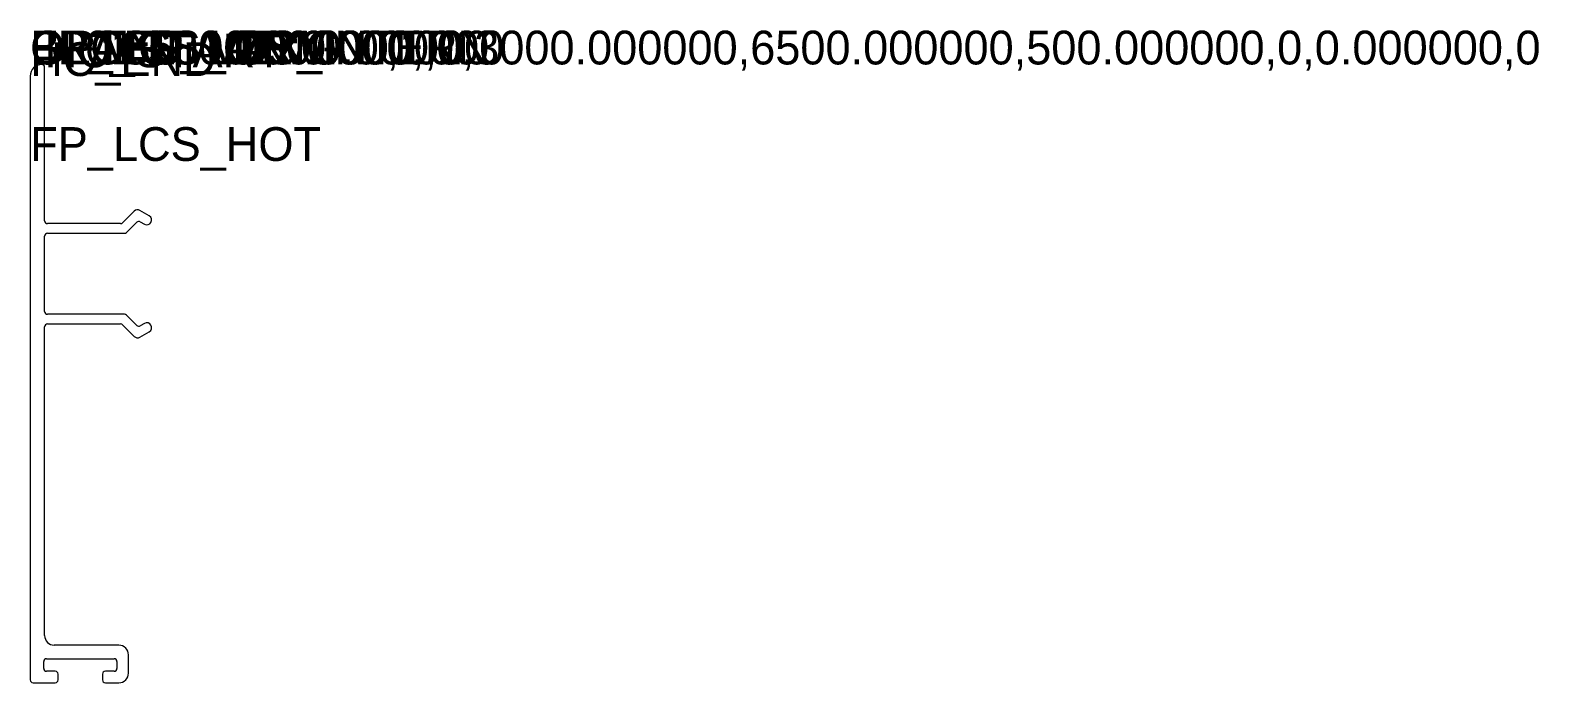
# Model space of a CAD drawing. Header units: metres. Extents: x -517539 to 62, y -146463 to 4.
# Drawn here: x -517539.1 to -517382.6, y -146463.4 to -146395.8 of the extents above.
import ezdxf

# ---------------------------------------------------------------- set-up
doc = ezdxf.new("R2010")
doc.units = ezdxf.units.M

msp = doc.modelspace()

# ---------------------------------------------------------------- linework, layer by layer
for p, q in [((-517537.56951, -146415.543705), (-517537.56951, -146399.643705)), ((-517539.06951, -146400.543705), (-517539.06951, -146463.143705)), ((-517528.284459, -146414.558654), (-517529.481642, -146415.755837)), ((-517526.71951, -146415.034257), (-517527.680905, -146414.479195)), ((-517537.56951, -146424.943705), (-517537.56951, -146417.143705)), ((-517529.693774, -146415.843705), (-517537.26951, -146415.843705)), ((-517537.26951, -146416.843705), (-517529.27956, -146416.843705)), ((-517529.067428, -146416.755837), (-517528.011418, -146415.699827)), ((-517527.649286, -146415.652151), (-517527.21951, -146415.900282)), ((-517537.56951, -146458.543705), (-517537.56951, -146426.543705)), ((-517529.27956, -146425.243705), (-517537.26951, -146425.243705)), ((-517537.26951, -146426.243705), (-517529.693774, -146426.243705)), ((-517529.481642, -146426.331573), (-517528.284459, -146427.528756)), ((-517528.011418, -146426.387584), (-517529.067428, -146425.331573)), ((-517527.21951, -146426.187128), (-517527.649286, -146426.435259)), ((-517527.680905, -146427.608216), (-517526.71951, -146427.053154)), ((-517537.36951, -146460.943705), (-517530.36951, -146460.943705)), ((-517529.87121, -146459.543705), (-517536.56951, -146459.543705)), ((-517528.87121, -146462.443705), (-517528.87121, -146460.543705)), ((-517537.66951, -146461.943705), (-517537.66951, -146461.243705)), ((-517536.46951, -146462.243705), (-517537.36951, -146462.243705)), ((-517536.16951, -146463.143705), (-517536.16951, -146462.543705)), ((-517531.56951, -146462.543705), (-517531.56951, -146463.143705)), ((-517530.36951, -146462.243705), (-517531.26951, -146462.243705)), ((-517530.06951, -146461.243705), (-517530.06951, -146461.943705)), ((-517538.76951, -146463.443705), (-517536.46951, -146463.443705)), ((-517531.26951, -146463.443705), (-517529.87121, -146463.443705))]:
    msp.add_line(p, q)
for centre, radius, start, end in [((-517537.86951, -146400.543705), 1.2, 90, 180), ((-517537.86951, -146399.643705), 0.3, 0, 90), ((-517537.26951, -146415.543705), 0.3, 180, 270), ((-517527.930905, -146414.912207), 0.5, 60, 135), ((-517527.799286, -146415.911959), 0.3, 60, 135), ((-517526.96951, -146415.467269), 0.5, 240, 60), ((-517537.26951, -146417.143705), 0.3, 90, 180), ((-517529.693774, -146415.543705), 0.3, 270, 315), ((-517529.27956, -146416.543705), 0.3, 270, 315), ((-517537.26951, -146424.943705), 0.3, 180, 270), ((-517537.26951, -146426.543705), 0.3, 90, 180), ((-517529.693774, -146426.543705), 0.3, 45, 90), ((-517529.27956, -146425.543705), 0.3, 45, 90), ((-517527.799286, -146426.175452), 0.3, 225, 300), ((-517526.96951, -146426.620141), 0.5, 300, 120), ((-517527.930905, -146427.175203), 0.5, 225, 300), ((-517536.56951, -146458.543705), 1, 180, 270), ((-517537.36951, -146461.243705), 0.3, 90, 180), ((-517530.36951, -146461.243705), 0.3, 0, 90), ((-517529.87121, -146460.543705), 1, 0, 90), ((-517537.36951, -146461.943705), 0.3, 180, 270), ((-517536.46951, -146462.543705), 0.3, 0, 90), ((-517531.26951, -146462.543705), 0.3, 90, 180), ((-517530.36951, -146461.943705), 0.3, 270, 0), ((-517529.87121, -146462.443705), 1, 270, 0), ((-517538.76951, -146463.143705), 0.3, 180, 270), ((-517536.46951, -146463.143705), 0.3, 270, 0), ((-517531.26951, -146463.143705), 0.3, 180, 270)]:
    msp.add_arc(centre, radius, start, end)

# ---------------------------------------------------------------- texts
for tag, p in [('OPTI:500.000000,1,0,3000.000000,6500.000000,500.000000,0,0.000000,0', (-517539.06951, -146399.343705)), ('GLASS_MIN:0.000000', (-517539.06951, -146399.343705)), ('GLASS_MAX:0.000000', (-517539.06951, -146399.343705)), ('FRONT_VIEW', (-517539.06951, -146399.343705)), ('BL01:6800.000000,,1', (-517539.06951, -146399.343705)), ('FP_LCS_ORIG', (-517539.06951, -146399.343705)), ('HC_START', (-517537.56951, -146399.643705)), ('FP_LCS_INTERN', (-517529.06951, -146399.343705)), ('HC_END', (-517539.06951, -146400.543705)), ('FP_LCS_HOT', (-517539.06951, -146409.343705))]:
    msp.add_attdef(tag, p, '', height=3.5)

doc.saveas('drawing.dxf')
